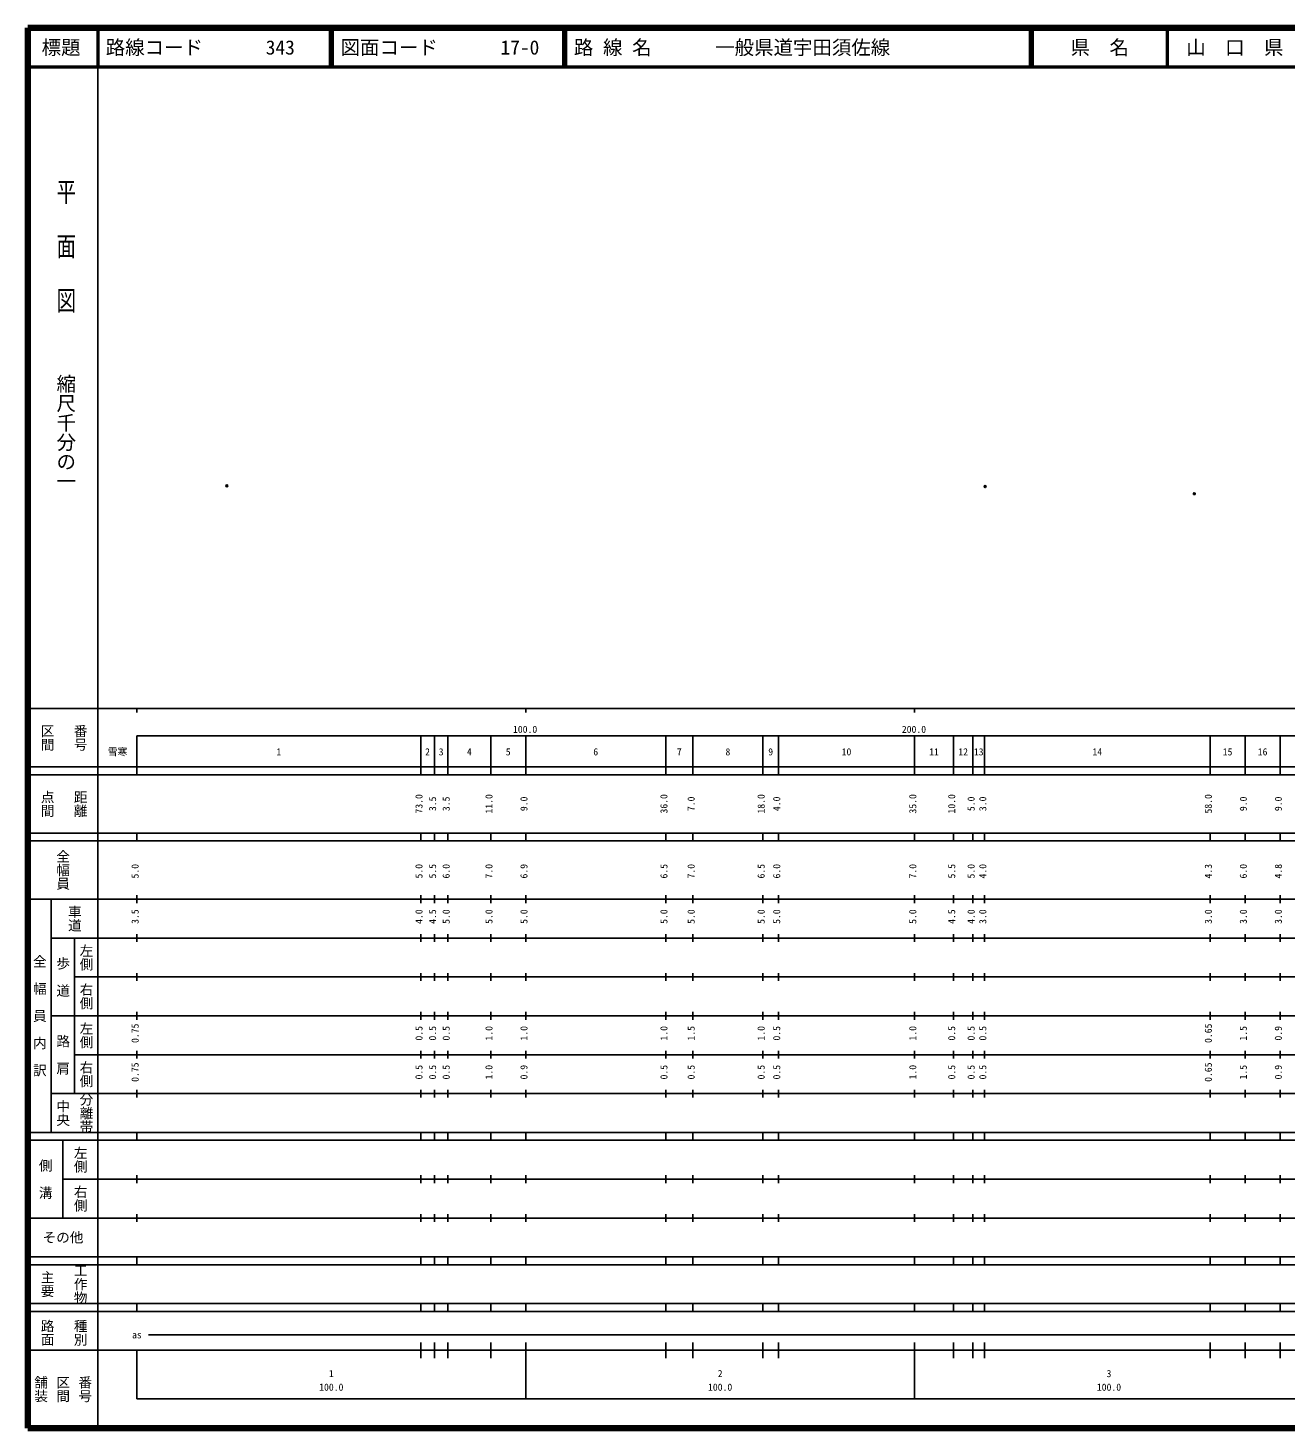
# Model space of a CAD drawing. Units: millimetres on the paper. Extents: x 40 to 680, y 20 to 380.
# Drawn here: x 40 to 363.3, y 20 to 380 of the extents above; entities that cross this region are included whole.
import ezdxf
from ezdxf.enums import TextEntityAlignment as Align

# ---------------------------------------------------------------- set-up
doc = ezdxf.new("R2010")
doc.units = ezdxf.units.MM
doc.header["$PDMODE"] = 32
doc.header["$PDSIZE"] = 0.5
doc.layers.add('M-OTRS', color=6, linetype='Continuous')
doc.layers.add('M-TTL-TXT', color=7, linetype='Continuous')
for name, color, linetype, lineweight in [('M-TTL', 2, 'Continuous', 140), ('M-TTL-BAND', 7, 'Continuous', 25), ('M-TTL-LINE', 7, 'Continuous', 50)]:
    doc.layers.add(name, color=color, linetype=linetype, lineweight=lineweight)
doc.styles.add('@ＭＳ ゴシック', font='')
doc.styles.add('ＭＳ ゴシック', font='')
doc.styles.get('@ＭＳ ゴシック').set_extended_font_data('@MS Gothic')
doc.styles.get('ＭＳ ゴシック').set_extended_font_data('MS Gothic')

msp = doc.modelspace()

# ---------------------------------------------------------------- linework, layer by layer
at = {"layer": 'M-OTRS'}
for p in [(91.134, 262.298), (286.142, 262.068), (339.946, 260.251)]:
    msp.add_point(p, dxfattribs=at)
at = {"layer": 'M-TTL'}
for p, q in [((40, 380), (40, 20)), ((680, 380), (40, 380)), ((40, 20), (680, 20))]:
    msp.add_line(p, q, dxfattribs=at)
at = {"layer": 'M-TTL-BAND'}
for p, q in [((58, 370), (58, 20)), ((40, 205), (579, 205)), ((68, 205), (68, 204)), ((168, 205), (168, 204)), ((268, 205), (268, 204)), ((68, 198), (579, 198)), ((68, 198), (68, 188)), ((141, 188), (141, 198)), ((144.5, 188), (144.5, 198)), ((148, 188), (148, 198)), ((159, 188), (159, 198)), ((168, 188), (168, 198)), ((204, 188), (204, 198)), ((211, 188), (211, 198)), ((229, 188), (229, 198)), ((233, 188), (233, 198)), ((268, 188), (268, 198)), ((278, 188), (278, 198)), ((283, 188), (283, 198)), ((286, 188), (286, 198)), ((344, 188), (344, 198)), ((353, 188), (353, 198)), ((362, 188), (362, 198)), ((40, 190), (579, 190)), ((40, 188), (579, 188)), ((40, 173), (579, 173)), ((68, 171), (68, 173)), ((141, 171), (141, 173)), ((144.5, 171), (144.5, 173)), ((148, 171), (148, 173)), ((159, 171), (159, 173)), ((168, 171), (168, 173)), ((204, 171), (204, 173)), ((211, 171), (211, 173)), ((229, 171), (229, 173)), ((233, 171), (233, 173)), ((268, 171), (268, 173)), ((278, 171), (278, 173)), ((283, 171), (283, 173)), ((286, 171), (286, 173)), ((344, 171), (344, 173)), ((353, 171), (353, 173)), ((362, 171), (362, 173)), ((40, 171), (579, 171)), ((40, 156), (579, 156)), ((46, 96), (46, 156)), ((68, 155), (68, 157)), ((141, 155), (141, 157)), ((144.5, 155), (144.5, 157)), ((148, 155), (148, 157)), ((159, 155), (159, 157)), ((168, 155), (168, 157)), ((204, 155), (204, 157)), ((211, 155), (211, 157)), ((229, 155), (229, 157)), ((233, 155), (233, 157)), ((268, 155), (268, 157)), ((278, 155), (278, 157)), ((283, 155), (283, 157)), ((286, 155), (286, 157)), ((344, 155), (344, 157)), ((353, 155), (353, 157)), ((362, 155), (362, 157)), ((46, 146), (579, 146)), ((52, 146), (52, 106)), ((68, 145), (68, 147)), ((141, 145), (141, 147)), ((144.5, 145), (144.5, 147)), ((148, 145), (148, 147)), ((159, 145), (159, 147)), ((168, 145), (168, 147)), ((204, 145), (204, 147)), ((211, 145), (211, 147)), ((229, 145), (229, 147)), ((233, 145), (233, 147)), ((268, 145), (268, 147)), ((278, 145), (278, 147)), ((283, 145), (283, 147)), ((286, 145), (286, 147)), ((344, 145), (344, 147)), ((353, 145), (353, 147)), ((362, 145), (362, 147)), ((68, 135), (68, 137)), ((141, 135), (141, 137)), ((144.5, 135), (144.5, 137)), ((148, 135), (148, 137)), ((159, 135), (159, 137)), ((168, 135), (168, 137)), ((204, 135), (204, 137)), ((211, 135), (211, 137)), ((229, 135), (229, 137)), ((233, 135), (233, 137)), ((268, 135), (268, 137)), ((278, 135), (278, 137)), ((283, 135), (283, 137)), ((286, 135), (286, 137)), ((344, 135), (344, 137)), ((353, 135), (353, 137)), ((362, 135), (362, 137)), ((52, 136), (579, 136)), ((46, 126), (579, 126)), ((68, 125), (68, 127)), ((141, 125), (141, 127)), ((144.5, 125), (144.5, 127)), ((148, 125), (148, 127)), ((159, 125), (159, 127)), ((168, 125), (168, 127)), ((204, 125), (204, 127)), ((211, 125), (211, 127)), ((229, 125), (229, 127)), ((233, 125), (233, 127)), ((268, 125), (268, 127)), ((278, 125), (278, 127)), ((283, 125), (283, 127)), ((286, 125), (286, 127)), ((344, 125), (344, 127)), ((353, 125), (353, 127)), ((362, 125), (362, 127)), ((52, 116), (579, 116)), ((68, 115), (68, 117)), ((141, 115), (141, 117)), ((144.5, 115), (144.5, 117)), ((148, 115), (148, 117)), ((159, 115), (159, 117)), ((168, 115), (168, 117)), ((204, 115), (204, 117)), ((211, 115), (211, 117)), ((229, 115), (229, 117)), ((233, 115), (233, 117)), ((268, 115), (268, 117)), ((278, 115), (278, 117)), ((283, 115), (283, 117)), ((286, 115), (286, 117)), ((344, 115), (344, 117)), ((353, 115), (353, 117)), ((362, 115), (362, 117)), ((46, 106), (579, 106)), ((68, 105), (68, 107)), ((141, 105), (141, 107)), ((144.5, 105), (144.5, 107)), ((148, 105), (148, 107)), ((159, 105), (159, 107)), ((168, 105), (168, 107)), ((204, 105), (204, 107)), ((211, 105), (211, 107)), ((229, 105), (229, 107)), ((233, 105), (233, 107)), ((268, 105), (268, 107)), ((278, 105), (278, 107)), ((283, 105), (283, 107)), ((286, 105), (286, 107)), ((344, 105), (344, 107)), ((353, 105), (353, 107)), ((362, 105), (362, 107)), ((40, 96), (579, 96)), ((40, 94), (579, 94)), ((49, 94), (49, 74)), ((68, 94), (68, 96)), ((141, 94), (141, 96)), ((144.5, 94), (144.5, 96)), ((148, 94), (148, 96)), ((159, 94), (159, 96)), ((168, 94), (168, 96)), ((204, 94), (204, 96)), ((211, 94), (211, 96)), ((229, 94), (229, 96)), ((233, 94), (233, 96)), ((268, 94), (268, 96)), ((278, 94), (278, 96)), ((283, 94), (283, 96)), ((286, 94), (286, 96)), ((344, 94), (344, 96)), ((353, 94), (353, 96)), ((362, 94), (362, 96)), ((49, 84), (579, 84)), ((68, 83), (68, 85)), ((141, 83), (141, 85)), ((144.5, 83), (144.5, 85)), ((148, 83), (148, 85)), ((159, 83), (159, 85)), ((168, 83), (168, 85)), ((204, 83), (204, 85)), ((211, 83), (211, 85)), ((229, 83), (229, 85)), ((233, 83), (233, 85)), ((268, 83), (268, 85)), ((278, 83), (278, 85)), ((283, 83), (283, 85)), ((286, 83), (286, 85)), ((344, 83), (344, 85)), ((353, 83), (353, 85)), ((362, 83), (362, 85)), ((40, 74), (579, 74)), ((68, 73), (68, 75)), ((141, 73), (141, 75)), ((144.5, 73), (144.5, 75)), ((148, 73), (148, 75)), ((159, 73), (159, 75)), ((168, 73), (168, 75)), ((204, 73), (204, 75)), ((211, 73), (211, 75)), ((229, 73), (229, 75)), ((233, 73), (233, 75)), ((268, 73), (268, 75)), ((278, 73), (278, 75)), ((283, 73), (283, 75)), ((286, 73), (286, 75)), ((344, 73), (344, 75)), ((353, 73), (353, 75)), ((362, 73), (362, 75)), ((40, 64), (579, 64)), ((40, 62), (579, 62)), ((68, 62), (68, 64)), ((141, 62), (141, 64)), ((144.5, 62), (144.5, 64)), ((148, 62), (148, 64)), ((159, 62), (159, 64)), ((168, 62), (168, 64)), ((204, 62), (204, 64)), ((211, 62), (211, 64)), ((229, 62), (229, 64)), ((233, 62), (233, 64)), ((268, 62), (268, 64)), ((278, 62), (278, 64)), ((283, 62), (283, 64)), ((286, 62), (286, 64)), ((344, 62), (344, 64)), ((353, 62), (353, 64)), ((362, 62), (362, 64)), ((40, 52), (579, 52)), ((68, 50), (68, 52)), ((141, 50), (141, 52)), ((144.5, 50), (144.5, 52)), ((148, 50), (148, 52)), ((159, 50), (159, 52)), ((168, 50), (168, 52)), ((204, 50), (204, 52)), ((211, 50), (211, 52)), ((229, 50), (229, 52)), ((233, 50), (233, 52)), ((268, 50), (268, 52)), ((278, 50), (278, 52)), ((283, 50), (283, 52)), ((286, 50), (286, 52)), ((344, 50), (344, 52)), ((353, 50), (353, 52)), ((362, 50), (362, 52)), ((40, 50), (579, 50)), ((71, 44), (565, 44)), ((40, 40), (579, 40)), ((68, 40), (68, 27.5)), ((141, 38), (141, 42)), ((144.5, 38), (144.5, 42)), ((148, 38), (148, 42)), ((159, 38), (159, 42)), ((168, 27.5), (168, 42)), ((204, 38), (204, 42)), ((211, 38), (211, 42)), ((229, 38), (229, 42)), ((233, 38), (233, 42)), ((268, 27.5), (268, 42)), ((278, 38), (278, 42)), ((283, 38), (283, 42)), ((286, 38), (286, 42)), ((344, 38), (344, 42)), ((353, 38), (353, 42)), ((362, 38), (362, 42)), ((68, 27.5), (579, 27.5))]:
    msp.add_line(p, q, dxfattribs=at)
at = {"layer": 'M-TTL-LINE'}
for p, q in [((58, 380), (58, 370)), ((117.75, 380), (117.75, 370)), ((118.25, 380), (118.25, 370)), ((177.75, 380), (177.75, 370)), ((178.25, 380), (178.25, 370)), ((297.75, 380), (297.75, 370)), ((298.25, 380), (298.25, 370)), ((333, 380), (333, 370)), ((40, 370), (680, 370))]:
    msp.add_line(p, q, dxfattribs=at)

# ---------------------------------------------------------------- texts
at = {"layer": 'M-TTL-BAND', "style": '@ＭＳ ゴシック', "width": 1.4}
msp.add_text('平  面  図', height=3.666, rotation=270, dxfattribs=at).set_placement((49.777, 306.475), align=Align.MIDDLE_RIGHT)
at = {"layer": 'M-TTL-BAND', "style": '@ＭＳ ゴシック'}
msp.add_text('縮尺千分の一', height=3.666, rotation=270, dxfattribs=at).set_placement((49.777, 261.03), align=Align.MIDDLE_RIGHT)
for s, p in [('区間', (45, 197.5)), ('番号', (53.5, 197.5)), ('点間', (45, 180.5)), ('距離', (53.5, 180.5)), ('全幅員', (49, 163.5)), ('車道', (52, 151)), ('左側', (55, 141)), ('全\u3000幅\u3000員\u3000内\u3000訳', (43, 126)), ('歩\u3000道', (49, 136)), ('右側', (55, 131)), ('左側', (55, 121)), ('路\u3000肩', (49, 116)), ('右側', (55, 111)), ('分離帯', (55, 101)), ('中央', (49, 101)), ('左側', (53.5, 89)), ('側\u3000溝', (44.5, 84)), ('右側', (53.5, 79)), ('工作物', (53.5, 57)), ('主要', (45, 57)), ('路面', (45, 44.5)), ('種別', (53.5, 44.5)), ('舗装', (43.333, 30)), ('区間', (49, 30)), ('番号', (54.667, 30))]:
    msp.add_text(s, height=2.566, rotation=270, dxfattribs=at).set_placement(p, align=Align.MIDDLE_CENTER)
at = {"layer": 'M-TTL-BAND', "style": 'ＭＳ ゴシック'}
for s, p in [('100.0', (167.844, 198.195)), ('200.0', (267.844, 198.195)), ('雪寒', (63.024, 192.405)), ('1', (104.5, 192.405)), ('2', (142.75, 192.405)), ('3', (146.25, 192.405)), ('4', (153.5, 192.405)), ('5', (163.5, 192.405)), ('6', (186, 192.405)), ('7', (207.5, 192.405)), ('8', (220, 192.405)), ('9', (231, 192.405)), ('10', (250.5, 192.405)), ('11', (273, 192.405)), ('12', (280.5, 192.405)), ('13', (284.5, 192.405)), ('14', (315, 192.405)), ('15', (348.5, 192.405)), ('16', (357.5, 192.405)), ('as', (68, 42.5)), ('1', (118, 32.523)), ('2', (218, 32.523)), ('3', (318, 32.523)), ('100.0', (118, 29.033)), ('100.0', (218, 29.033)), ('100.0', (318, 29.033))]:
    msp.add_text(s, height=1.833, dxfattribs=at).set_placement(p, align=Align.BOTTOM_CENTER)
for s, p in [('73.0', (142, 180.5)), ('3.5', (145.5, 180.5)), ('3.5', (149, 180.5)), ('11.0', (160, 180.5)), ('9.0', (169, 180.5)), ('36.0', (205, 180.5)), ('7.0', (212, 180.5)), ('18.0', (230, 180.5)), ('4.0', (234, 180.5)), ('35.0', (269, 180.5)), ('10.0', (279, 180.5)), ('5.0', (284, 180.5)), ('3.0', (287, 180.5)), ('58.0', (345, 180.5)), ('9.0', (354, 180.5)), ('9.0', (363, 180.5)), ('5.0', (69, 163.174)), ('5.0', (142, 163.174)), ('5.5', (145.5, 163.174)), ('6.0', (149, 163.174)), ('7.0', (160, 163.174)), ('6.9', (169, 163.174)), ('6.5', (205, 163.174)), ('7.0', (212, 163.174)), ('6.5', (230, 163.174)), ('6.0', (234, 163.174)), ('7.0', (269, 163.174)), ('5.5', (279, 163.174)), ('5.0', (284, 163.174)), ('4.0', (287, 163.174)), ('4.3', (345, 163.174)), ('6.0', (354, 163.174)), ('4.8', (363, 163.174)), ('3.5', (69, 151.5)), ('4.0', (142, 151.5)), ('4.5', (145.5, 151.5)), ('5.0', (149, 151.5)), ('5.0', (160, 151.5)), ('5.0', (169, 151.5)), ('5.0', (205, 151.5)), ('5.0', (212, 151.5)), ('5.0', (230, 151.5)), ('5.0', (234, 151.5)), ('5.0', (269, 151.5)), ('4.5', (279, 151.5)), ('4.0', (284, 151.5)), ('3.0', (287, 151.5)), ('3.0', (345, 151.5)), ('3.0', (354, 151.5)), ('3.0', (363, 151.5)), ('0.75', (69, 121.5)), ('0.5', (142, 121.5)), ('0.5', (145.5, 121.5)), ('0.5', (149, 121.5)), ('1.0', (160, 121.5)), ('1.0', (169, 121.5)), ('1.0', (205, 121.5)), ('1.5', (212, 121.5)), ('1.0', (230, 121.5)), ('0.5', (234, 121.5)), ('1.0', (269, 121.5)), ('0.5', (279, 121.5)), ('0.5', (284, 121.5)), ('0.5', (287, 121.5)), ('0.65', (345, 121.5)), ('1.5', (354, 121.5)), ('0.9', (363, 121.5)), ('0.75', (69, 111.5)), ('0.5', (142, 111.5)), ('0.5', (145.5, 111.5)), ('0.5', (149, 111.5)), ('1.0', (160, 111.5)), ('0.9', (169, 111.5)), ('0.5', (205, 111.5)), ('0.5', (212, 111.5)), ('0.5', (230, 111.5)), ('0.5', (234, 111.5)), ('1.0', (269, 111.5)), ('0.5', (279, 111.5)), ('0.5', (284, 111.5)), ('0.5', (287, 111.5)), ('0.65', (345, 111.5)), ('1.5', (354, 111.5)), ('0.9', (363, 111.5))]:
    msp.add_text(s, height=1.833, rotation=90, dxfattribs=at).set_placement(p, align=Align.BOTTOM_CENTER)
msp.add_text('その他', height=2.566, dxfattribs=at).set_placement((49, 69), align=Align.MIDDLE_CENTER)
at = {"layer": 'M-TTL-TXT', "style": 'ＭＳ ゴシック'}
for s, p in [('標題', (48.5, 375)), ('県\u3000名', (315.625, 375)), ('山\u3000口\u3000県', (350.375, 375))]:
    msp.add_text(s, height=3.666, dxfattribs=at).set_placement(p, align=Align.MIDDLE_CENTER)
for s, p in [('路線コード', (60, 375)), ('343', (101.142, 375)), ('図面コード', (120.38, 375)), ('17-0', (161.521, 375)), ('路 線 名', (180.38, 375)), ('一般県道宇田須佐線', (216.734, 375))]:
    msp.add_text(s, height=3.666, dxfattribs=at).set_placement(p, align=Align.MIDDLE_LEFT)

doc.saveas('drawing.dxf')
